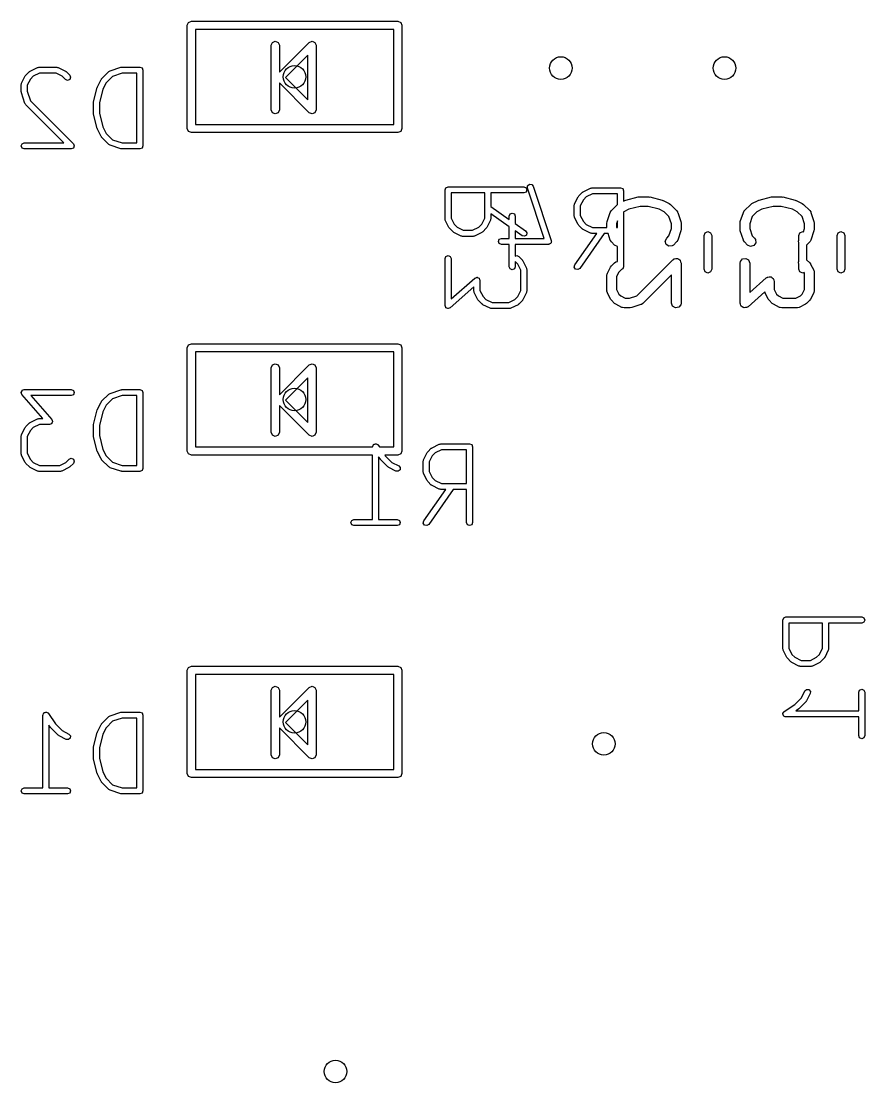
# Model space of a CAD drawing. Extents: x 5.25 to 6.3, y -4.74 to -3.48.
# Drawn here: x 5.255 to 5.77, y -4.741 to -4.093 of the extents above; entities that cross this region are included whole.
import ezdxf

# ---------------------------------------------------------------- set-up
doc = ezdxf.new("R2010")
doc.units = 0
doc.header["$MEASUREMENT"] = 0
doc.layers.add('BLACK', color=7, linetype='CONTINUOUS')

msp = doc.modelspace()

# ---------------------------------------------------------------- linework, layer by layer
at = {"layer": 'BLACK', "linetype": 'CONTINUOUS'}
for p, q in [((5.35601, -4.09542), (5.35674, -4.09365)), ((5.35674, -4.09365), (5.35851, -4.09292)), ((5.35851, -4.09292), (5.48449, -4.09292)), ((5.48449, -4.09292), (5.48626, -4.09365)), ((5.48626, -4.09365), (5.48699, -4.09542)), ((5.35601, -4.15841), (5.35601, -4.09542)), ((5.36101, -4.09792), (5.36101, -4.15591)), ((5.48199, -4.09792), (5.36101, -4.09792)), ((5.48199, -4.15591), (5.48199, -4.09792)), ((5.48699, -4.09542), (5.48699, -4.15841)), ((5.40719, -4.10762), (5.40792, -4.10585)), ((5.40719, -4.14699), (5.40719, -4.10762)), ((5.40792, -4.10585), (5.40969, -4.10512)), ((5.40969, -4.10512), (5.41146, -4.10585)), ((5.41146, -4.10585), (5.41219, -4.10762)), ((5.41219, -4.12403), (5.43036, -4.10585)), ((5.41219, -4.10762), (5.41219, -4.12403)), ((5.43036, -4.10585), (5.43213, -4.10512)), ((5.43213, -4.10512), (5.4339, -4.10585)), ((5.4339, -4.10585), (5.43463, -4.10762)), ((5.43463, -4.10762), (5.43463, -4.14699)), ((5.42963, -4.11366), (5.41598, -4.12731)), ((5.42963, -4.14096), (5.42963, -4.11366)), ((5.26446, -4.1211), (5.26489, -4.12107)), ((5.26489, -4.12107), (5.26529, -4.12091)), ((5.26529, -4.12091), (5.27632, -4.12091)), ((5.27632, -4.12091), (5.27671, -4.12107)), ((5.27671, -4.12107), (5.27714, -4.1211)), ((5.30882, -4.12321), (5.31544, -4.121)), ((5.31544, -4.121), (5.31574, -4.12102)), ((5.31574, -4.12102), (5.31602, -4.12091)), ((5.31602, -4.12091), (5.32705, -4.12091)), ((5.32705, -4.12091), (5.32835, -4.12144)), ((5.25482, -4.13075), (5.25702, -4.12633)), ((5.25702, -4.12633), (5.25725, -4.12614)), ((5.25725, -4.12614), (5.25737, -4.12586)), ((5.25737, -4.12586), (5.25957, -4.12365)), ((5.25957, -4.12365), (5.25985, -4.12353)), ((5.25985, -4.12353), (5.26005, -4.12331)), ((5.26005, -4.12331), (5.26446, -4.1211)), ((5.26196, -4.12646), (5.26018, -4.12825)), ((5.26572, -4.12459), (5.26196, -4.12646)), ((5.27588, -4.12459), (5.26572, -4.12459)), ((5.27964, -4.12646), (5.27588, -4.12459)), ((5.27714, -4.1211), (5.28155, -4.12331)), ((5.28163, -4.12846), (5.27964, -4.12646)), ((5.28155, -4.12331), (5.28175, -4.12353)), ((5.28175, -4.12353), (5.28203, -4.12365)), ((5.28203, -4.12365), (5.28423, -4.12586)), ((5.28423, -4.12586), (5.28477, -4.12716)), ((5.28477, -4.12716), (5.28423, -4.12846)), ((5.30369, -4.12806), (5.3081, -4.12365)), ((5.31039, -4.12656), (5.3065, -4.13045)), ((5.3081, -4.12365), (5.3085, -4.12349)), ((5.3085, -4.12349), (5.30882, -4.12321)), ((5.31632, -4.12459), (5.31039, -4.12656)), ((5.32521, -4.12459), (5.31632, -4.12459)), ((5.32521, -4.16723), (5.32521, -4.12459)), ((5.32835, -4.12144), (5.32889, -4.12275)), ((5.32889, -4.12275), (5.32889, -4.16907)), ((5.41598, -4.12731), (5.42963, -4.14096)), ((5.25462, -4.13157), (5.25479, -4.13117)), ((5.25462, -4.13598), (5.25462, -4.13157)), ((5.25479, -4.13117), (5.25482, -4.13075)), ((5.26018, -4.12825), (5.2583, -4.132)), ((5.2583, -4.132), (5.2583, -4.13568)), ((5.28293, -4.129), (5.28163, -4.12846)), ((5.28423, -4.12846), (5.28293, -4.129)), ((5.29879, -4.14215), (5.301, -4.13333)), ((5.301, -4.13333), (5.30112, -4.13316)), ((5.30112, -4.13316), (5.30114, -4.13295)), ((5.30114, -4.13295), (5.30334, -4.12854)), ((5.30334, -4.12854), (5.30357, -4.12834)), ((5.30357, -4.12834), (5.30369, -4.12806)), ((5.3065, -4.13045), (5.30452, -4.13442)), ((5.43036, -4.14876), (5.41219, -4.13059)), ((5.41219, -4.13059), (5.41219, -4.14699)), ((5.25474, -4.13626), (5.25462, -4.13598)), ((5.25472, -4.13656), (5.25474, -4.13626)), ((5.25692, -4.14318), (5.25472, -4.13656)), ((5.2583, -4.13568), (5.26028, -4.1416)), ((5.30452, -4.13442), (5.30242, -4.14282)), ((5.2572, -4.1435), (5.25692, -4.14318)), ((5.25737, -4.1439), (5.2572, -4.1435)), ((5.2807, -4.16723), (5.25737, -4.1439)), ((5.26028, -4.1416), (5.28644, -4.16776)), ((5.29874, -4.1426), (5.29883, -4.14238)), ((5.29874, -4.14921), (5.29874, -4.1426)), ((5.29883, -4.14238), (5.29879, -4.14215)), ((5.30242, -4.14282), (5.30242, -4.14899)), ((5.40792, -4.14876), (5.40719, -4.14699)), ((5.41219, -4.14699), (5.41146, -4.14876)), ((5.43463, -4.14699), (5.4339, -4.14876)), ((5.29883, -4.14943), (5.29874, -4.14921)), ((5.29879, -4.14966), (5.29883, -4.14943)), ((5.301, -4.15848), (5.29879, -4.14966)), ((5.30242, -4.14899), (5.30452, -4.1574)), ((5.40969, -4.14949), (5.40792, -4.14876)), ((5.41146, -4.14876), (5.40969, -4.14949)), ((5.43213, -4.14949), (5.43036, -4.14876)), ((5.4339, -4.14876), (5.43213, -4.14949)), ((5.30112, -4.15865), (5.301, -4.15848)), ((5.30114, -4.15886), (5.30112, -4.15865)), ((5.30334, -4.16327), (5.30114, -4.15886)), ((5.30452, -4.1574), (5.3065, -4.16136)), ((5.35674, -4.16018), (5.35601, -4.15841)), ((5.36101, -4.15591), (5.48199, -4.15591)), ((5.48699, -4.15841), (5.48626, -4.16018)), ((5.30357, -4.16347), (5.30334, -4.16327)), ((5.30369, -4.16375), (5.30357, -4.16347)), ((5.3081, -4.16816), (5.30369, -4.16375)), ((5.3065, -4.16136), (5.31039, -4.16525)), ((5.31039, -4.16525), (5.31632, -4.16723)), ((5.35851, -4.16091), (5.35674, -4.16018)), ((5.48449, -4.16091), (5.35851, -4.16091)), ((5.48626, -4.16018), (5.48449, -4.16091)), ((5.25462, -4.16907), (5.25516, -4.16776)), ((5.25516, -4.17037), (5.25462, -4.16907)), ((5.25516, -4.16776), (5.25646, -4.16723)), ((5.25646, -4.17091), (5.25516, -4.17037)), ((5.25646, -4.16723), (5.2807, -4.16723)), ((5.28514, -4.17091), (5.25646, -4.17091)), ((5.28644, -4.17037), (5.28514, -4.17091)), ((5.28644, -4.16776), (5.28698, -4.16907)), ((5.28698, -4.16907), (5.28644, -4.17037)), ((5.3085, -4.16833), (5.3081, -4.16816)), ((5.30882, -4.16861), (5.3085, -4.16833)), ((5.31544, -4.17081), (5.30882, -4.16861)), ((5.31574, -4.17079), (5.31544, -4.17081)), ((5.31602, -4.17091), (5.31574, -4.17079)), ((5.32705, -4.17091), (5.31602, -4.17091)), ((5.31632, -4.16723), (5.32521, -4.16723)), ((5.32835, -4.17037), (5.32705, -4.17091)), ((5.32889, -4.16907), (5.32835, -4.17037)), ((5.51333, -4.19592), (5.51387, -4.19462)), ((5.51333, -4.21357), (5.51333, -4.19592)), ((5.51387, -4.19462), (5.51517, -4.19408)), ((5.51517, -4.19408), (5.56149, -4.19408)), ((5.53759, -4.19776), (5.51701, -4.19776)), ((5.51701, -4.19776), (5.51701, -4.21313)), ((5.53759, -4.21313), (5.53759, -4.19776)), ((5.56149, -4.19776), (5.54127, -4.19776)), ((5.54127, -4.19776), (5.54127, -4.20599)), ((5.56149, -4.19408), (5.56279, -4.19462)), ((5.56279, -4.19722), (5.56149, -4.19776)), ((5.56279, -4.19462), (5.56333, -4.19592)), ((5.56333, -4.19592), (5.56279, -4.19722)), ((5.56366, -4.19479), (5.56376, -4.19339)), ((5.57388, -4.22546), (5.56366, -4.19479)), ((5.56376, -4.19339), (5.56483, -4.19247)), ((5.56483, -4.19247), (5.56623, -4.19257)), ((5.56623, -4.19257), (5.56715, -4.19363)), ((5.56715, -4.19363), (5.57818, -4.22672)), ((5.59499, -4.19953), (5.59719, -4.19732)), ((5.59719, -4.19732), (5.59747, -4.19721)), ((5.59747, -4.19721), (5.59767, -4.19698)), ((5.59767, -4.19698), (5.60208, -4.19477)), ((5.60334, -4.19826), (5.59958, -4.20014)), ((5.60208, -4.19477), (5.60251, -4.19474)), ((5.60251, -4.19474), (5.6029, -4.19458)), ((5.6029, -4.19458), (5.62055, -4.19458)), ((5.61871, -4.19826), (5.60334, -4.19826)), ((5.61871, -4.20471), (5.61871, -4.19826)), ((5.62055, -4.19458), (5.62185, -4.19512)), ((5.62185, -4.19512), (5.62239, -4.19642)), ((5.62239, -4.19642), (5.62239, -4.2027)), ((5.59224, -4.20524), (5.59241, -4.20484)), ((5.59224, -4.21186), (5.59224, -4.20524)), ((5.59241, -4.20484), (5.59244, -4.20442)), ((5.59244, -4.20442), (5.59464, -4.20001)), ((5.59464, -4.20001), (5.59487, -4.19981)), ((5.59487, -4.19981), (5.59499, -4.19953)), ((5.5978, -4.20192), (5.59592, -4.20567)), ((5.59958, -4.20014), (5.5978, -4.20192)), ((5.61493, -4.20848), (5.61868, -4.20473)), ((5.61868, -4.20473), (5.61871, -4.20471)), ((5.62239, -4.2027), (5.6232, -4.2023)), ((5.6232, -4.2023), (5.62369, -4.20215)), ((5.62369, -4.20215), (5.6238, -4.20208)), ((5.6238, -4.20208), (5.6313, -4.2002)), ((5.6313, -4.2002), (5.63189, -4.20016)), ((5.63189, -4.20016), (5.63202, -4.20011)), ((5.63202, -4.20011), (5.63764, -4.20011)), ((5.63764, -4.20011), (5.63822, -4.20022)), ((5.63822, -4.20022), (5.63836, -4.2002)), ((5.63836, -4.2002), (5.64586, -4.20208)), ((5.64586, -4.20208), (5.64632, -4.20228)), ((5.64632, -4.20228), (5.64646, -4.2023)), ((5.64646, -4.2023), (5.65021, -4.20417)), ((5.65021, -4.20417), (5.65092, -4.2047)), ((5.65092, -4.2047), (5.65098, -4.20473)), ((5.65098, -4.20473), (5.65473, -4.20848)), ((5.69618, -4.20848), (5.69993, -4.20473)), ((5.69993, -4.20473), (5.70065, -4.20422)), ((5.70065, -4.20422), (5.7007, -4.20417)), ((5.7007, -4.20417), (5.70445, -4.2023)), ((5.70445, -4.2023), (5.70494, -4.20215)), ((5.70494, -4.20215), (5.70505, -4.20208)), ((5.70505, -4.20208), (5.71255, -4.2002)), ((5.71255, -4.2002), (5.71314, -4.20016)), ((5.71314, -4.20016), (5.71327, -4.20011)), ((5.71327, -4.20011), (5.71889, -4.20011)), ((5.71889, -4.20011), (5.71947, -4.20022)), ((5.71947, -4.20022), (5.71961, -4.2002)), ((5.71961, -4.2002), (5.72711, -4.20208)), ((5.72711, -4.20208), (5.72757, -4.20228)), ((5.72757, -4.20228), (5.72771, -4.2023)), ((5.72771, -4.2023), (5.73146, -4.20417)), ((5.73146, -4.20417), (5.73217, -4.2047)), ((5.73217, -4.2047), (5.73223, -4.20473)), ((5.73223, -4.20473), (5.73598, -4.20848)), ((5.54127, -4.20599), (5.55254, -4.21388)), ((5.55254, -4.21837), (5.54127, -4.21049)), ((5.54127, -4.21049), (5.54127, -4.21357)), ((5.55254, -4.21186), (5.55308, -4.21056)), ((5.55308, -4.21056), (5.55438, -4.21002)), ((5.55438, -4.21002), (5.55568, -4.21056)), ((5.55568, -4.21056), (5.55622, -4.21186)), ((5.59592, -4.20567), (5.59592, -4.21142)), ((5.59592, -4.21142), (5.5978, -4.21518)), ((5.61234, -4.21526), (5.61422, -4.20963)), ((5.61422, -4.20963), (5.61471, -4.20873)), ((5.61471, -4.20873), (5.61486, -4.20864)), ((5.61486, -4.20864), (5.61493, -4.20848)), ((5.62252, -4.20924), (5.62239, -4.20937)), ((5.62239, -4.20937), (5.62239, -4.24274)), ((5.62555, -4.20773), (5.62252, -4.20924)), ((5.63238, -4.20602), (5.62555, -4.20773)), ((5.63728, -4.20602), (5.63238, -4.20602)), ((5.64411, -4.20773), (5.63728, -4.20602)), ((5.64714, -4.20924), (5.64411, -4.20773)), ((5.65006, -4.21216), (5.64714, -4.20924)), ((5.65473, -4.20848), (5.65532, -4.20932)), ((5.65532, -4.20932), (5.65533, -4.20949)), ((5.65533, -4.20949), (5.65544, -4.20963)), ((5.65544, -4.20963), (5.65732, -4.21526)), ((5.69359, -4.21526), (5.69547, -4.20963)), ((5.69547, -4.20963), (5.69596, -4.20873)), ((5.69596, -4.20873), (5.69611, -4.20864)), ((5.69611, -4.20864), (5.69618, -4.20848)), ((5.70377, -4.20924), (5.70085, -4.21216)), ((5.7068, -4.20773), (5.70377, -4.20924)), ((5.71363, -4.20602), (5.7068, -4.20773)), ((5.71853, -4.20602), (5.71363, -4.20602)), ((5.72536, -4.20773), (5.71853, -4.20602)), ((5.72839, -4.20924), (5.72536, -4.20773)), ((5.73131, -4.21216), (5.72839, -4.20924)), ((5.73598, -4.20848), (5.73657, -4.20932)), ((5.73657, -4.20932), (5.73658, -4.20949)), ((5.73658, -4.20949), (5.73669, -4.20963)), ((5.73669, -4.20963), (5.73857, -4.21526)), ((5.51349, -4.21396), (5.51333, -4.21357)), ((5.51352, -4.21439), (5.51349, -4.21396)), ((5.51573, -4.2188), (5.51352, -4.21439)), ((5.51701, -4.21313), (5.51889, -4.21689)), ((5.51889, -4.21689), (5.52067, -4.21867)), ((5.53393, -4.21867), (5.53571, -4.21689)), ((5.53571, -4.21689), (5.53759, -4.21313)), ((5.54108, -4.21439), (5.53887, -4.2188)), ((5.54111, -4.21396), (5.54108, -4.21439)), ((5.54127, -4.21357), (5.54111, -4.21396)), ((5.55254, -4.21388), (5.55254, -4.21186)), ((5.55622, -4.21186), (5.55622, -4.21646)), ((5.55622, -4.21646), (5.56254, -4.22088)), ((5.59241, -4.21225), (5.59224, -4.21186)), ((5.59244, -4.21268), (5.59241, -4.21225)), ((5.59464, -4.21709), (5.59244, -4.21268)), ((5.59487, -4.21729), (5.59464, -4.21709)), ((5.59499, -4.21757), (5.59487, -4.21729)), ((5.59719, -4.21978), (5.59499, -4.21757)), ((5.5978, -4.21518), (5.59958, -4.21696)), ((5.59958, -4.21696), (5.60334, -4.21884)), ((5.61219, -4.21619), (5.61234, -4.21532)), ((5.61219, -4.21884), (5.61219, -4.21619)), ((5.61234, -4.21532), (5.61234, -4.21526)), ((5.61871, -4.21483), (5.6181, -4.21667)), ((5.6181, -4.21667), (5.6181, -4.21884)), ((5.61871, -4.21884), (5.61871, -4.21483)), ((5.65156, -4.21667), (5.65006, -4.21216)), ((5.65156, -4.21946), (5.65156, -4.21667)), ((5.65732, -4.21526), (5.65745, -4.21613)), ((5.65745, -4.21613), (5.65747, -4.21619)), ((5.65747, -4.21619), (5.65747, -4.21994)), ((5.69344, -4.21619), (5.69359, -4.21532)), ((5.69344, -4.21994), (5.69344, -4.21619)), ((5.69359, -4.21532), (5.69359, -4.21526)), ((5.70085, -4.21216), (5.69935, -4.21667)), ((5.69935, -4.21667), (5.69935, -4.21946)), ((5.73281, -4.21667), (5.73131, -4.21216)), ((5.73281, -4.21946), (5.73281, -4.21667)), ((5.73857, -4.21526), (5.7387, -4.21613)), ((5.7387, -4.21613), (5.73872, -4.21619)), ((5.73872, -4.21619), (5.73872, -4.21994)), ((5.51596, -4.219), (5.51573, -4.2188)), ((5.51607, -4.21928), (5.51596, -4.219)), ((5.51828, -4.22149), (5.51607, -4.21928)), ((5.51856, -4.2216), (5.51828, -4.22149)), ((5.51876, -4.22183), (5.51856, -4.2216)), ((5.52317, -4.22404), (5.51876, -4.22183)), ((5.52067, -4.21867), (5.52442, -4.22055)), ((5.52359, -4.22407), (5.52317, -4.22404)), ((5.52399, -4.22423), (5.52359, -4.22407)), ((5.53061, -4.22423), (5.52399, -4.22423)), ((5.52442, -4.22055), (5.53017, -4.22055)), ((5.53017, -4.22055), (5.53393, -4.21867)), ((5.531, -4.22407), (5.53061, -4.22423)), ((5.53143, -4.22404), (5.531, -4.22407)), ((5.53584, -4.22183), (5.53143, -4.22404)), ((5.53604, -4.2216), (5.53584, -4.22183)), ((5.53632, -4.22149), (5.53604, -4.2216)), ((5.53853, -4.21928), (5.53632, -4.22149)), ((5.53864, -4.219), (5.53853, -4.21928)), ((5.53887, -4.2188), (5.53864, -4.219)), ((5.55254, -4.22546), (5.55254, -4.21837)), ((5.56043, -4.2239), (5.55622, -4.22095)), ((5.55622, -4.22095), (5.55622, -4.22546)), ((5.56181, -4.2242), (5.56043, -4.2239)), ((5.56299, -4.22345), (5.56181, -4.2242)), ((5.56254, -4.22088), (5.5633, -4.22207)), ((5.5633, -4.22207), (5.56299, -4.22345)), ((5.59257, -4.24168), (5.60599, -4.22252)), ((5.61048, -4.22252), (5.59559, -4.24379)), ((5.59747, -4.21989), (5.59719, -4.21978)), ((5.59767, -4.22012), (5.59747, -4.21989)), ((5.60208, -4.22233), (5.59767, -4.22012)), ((5.60251, -4.22236), (5.60208, -4.22233)), ((5.6029, -4.22252), (5.60251, -4.22236)), ((5.60599, -4.22252), (5.6029, -4.22252)), ((5.60334, -4.21884), (5.61219, -4.21884)), ((5.61289, -4.22252), (5.61048, -4.22252)), ((5.61422, -4.2265), (5.61289, -4.22252)), ((5.6181, -4.21884), (5.61871, -4.21884)), ((5.64868, -4.22535), (5.65006, -4.22397)), ((5.65006, -4.22397), (5.65156, -4.21946)), ((5.65732, -4.22087), (5.65544, -4.2265)), ((5.65747, -4.21994), (5.65731, -4.22081)), ((5.65731, -4.22081), (5.65732, -4.22087)), ((5.67145, -4.22371), (5.67214, -4.22204)), ((5.67145, -4.24429), (5.67145, -4.22371)), ((5.67214, -4.22204), (5.67381, -4.22135)), ((5.67381, -4.22135), (5.67548, -4.22204)), ((5.67548, -4.22204), (5.67618, -4.22371)), ((5.67618, -4.22371), (5.67618, -4.24429)), ((5.69346, -4.22), (5.69344, -4.21994)), ((5.69359, -4.22087), (5.69346, -4.22)), ((5.69547, -4.2265), (5.69359, -4.22087)), ((5.69935, -4.21946), (5.70085, -4.22397)), ((5.70085, -4.22397), (5.70223, -4.22535)), ((5.72932, -4.22371), (5.73002, -4.22204)), ((5.72932, -4.22664), (5.72932, -4.22371)), ((5.73002, -4.22204), (5.73169, -4.22135)), ((5.73169, -4.22135), (5.73212, -4.22153)), ((5.73212, -4.22153), (5.73281, -4.21946)), ((5.73857, -4.22087), (5.73669, -4.2265)), ((5.73872, -4.21994), (5.73856, -4.22081)), ((5.73856, -4.22081), (5.73857, -4.22087)), ((5.7527, -4.22371), (5.75339, -4.22204)), ((5.7527, -4.24429), (5.7527, -4.22371)), ((5.75339, -4.22204), (5.75506, -4.22135)), ((5.75506, -4.22135), (5.75673, -4.22204)), ((5.75673, -4.22204), (5.75743, -4.22371)), ((5.75743, -4.22371), (5.75743, -4.24429)), ((5.54592, -4.2273), (5.54646, -4.226)), ((5.54646, -4.2286), (5.54592, -4.2273)), ((5.54646, -4.226), (5.54776, -4.22546)), ((5.54776, -4.22914), (5.54646, -4.2286)), ((5.54776, -4.22546), (5.55254, -4.22546)), ((5.55254, -4.22914), (5.54776, -4.22914)), ((5.55254, -4.24274), (5.55254, -4.22914)), ((5.55622, -4.22546), (5.57388, -4.22546)), ((5.57644, -4.22914), (5.55622, -4.22914)), ((5.55622, -4.22914), (5.55622, -4.23635)), ((5.57672, -4.22902), (5.57644, -4.22914)), ((5.57702, -4.22904), (5.57672, -4.22902)), ((5.57734, -4.22876), (5.57702, -4.22904)), ((5.57774, -4.2286), (5.57734, -4.22876)), ((5.57785, -4.22832), (5.57774, -4.2286)), ((5.57808, -4.22812), (5.57785, -4.22832)), ((5.57811, -4.22769), (5.57808, -4.22812)), ((5.57828, -4.2273), (5.57811, -4.22769)), ((5.57818, -4.22672), (5.57816, -4.22702)), ((5.57816, -4.22702), (5.57828, -4.2273)), ((5.61433, -4.22664), (5.61422, -4.2265)), ((5.61434, -4.22681), (5.61433, -4.22664)), ((5.61493, -4.22765), (5.61434, -4.22681)), ((5.61681, -4.22953), (5.61493, -4.22765)), ((5.61864, -4.23038), (5.61681, -4.22953)), ((5.61871, -4.23036), (5.61864, -4.23038)), ((5.61871, -4.23967), (5.61871, -4.23036)), ((5.64782, -4.22718), (5.64868, -4.22535)), ((5.64835, -4.22913), (5.64782, -4.22718)), ((5.65, -4.23029), (5.64835, -4.22913)), ((5.65201, -4.23011), (5.65, -4.23029)), ((5.65285, -4.22953), (5.65201, -4.23011)), ((5.65473, -4.22765), (5.65285, -4.22953)), ((5.6548, -4.22749), (5.65473, -4.22765)), ((5.65495, -4.2274), (5.6548, -4.22749)), ((5.65544, -4.2265), (5.65495, -4.2274)), ((5.69558, -4.22664), (5.69547, -4.2265)), ((5.69559, -4.22681), (5.69558, -4.22664)), ((5.69618, -4.22765), (5.69559, -4.22681)), ((5.69806, -4.22953), (5.69618, -4.22765)), ((5.69989, -4.23038), (5.69806, -4.22953)), ((5.70184, -4.22986), (5.69989, -4.23038)), ((5.703, -4.2282), (5.70184, -4.22986)), ((5.70223, -4.22535), (5.70282, -4.22619)), ((5.70282, -4.22619), (5.703, -4.2282)), ((5.72907, -4.22718), (5.72932, -4.22664)), ((5.72932, -4.22812), (5.72907, -4.22718)), ((5.72932, -4.23957), (5.72932, -4.22812)), ((5.7341, -4.22953), (5.73405, -4.22956)), ((5.73405, -4.22956), (5.73405, -4.23845)), ((5.73598, -4.22765), (5.7341, -4.22953)), ((5.73605, -4.22749), (5.73598, -4.22765)), ((5.7362, -4.2274), (5.73605, -4.22749)), ((5.73669, -4.2265), (5.7362, -4.2274)), ((5.51333, -4.23783), (5.51387, -4.23653)), ((5.51387, -4.23653), (5.51517, -4.23599)), ((5.51517, -4.23599), (5.51647, -4.23653)), ((5.51647, -4.23653), (5.51701, -4.23783)), ((5.55622, -4.23635), (5.55708, -4.23599)), ((5.55708, -4.23599), (5.55838, -4.23653)), ((5.55838, -4.23653), (5.56058, -4.23874)), ((5.65415, -4.23781), (5.65503, -4.23765)), ((5.65503, -4.23765), (5.65514, -4.23772)), ((5.65514, -4.23772), (5.65528, -4.23771)), ((5.65528, -4.23771), (5.65601, -4.23822)), ((5.69492, -4.238), (5.69691, -4.23765)), ((5.69691, -4.23765), (5.69866, -4.23866)), ((5.51333, -4.26651), (5.51333, -4.23783)), ((5.51701, -4.23783), (5.51701, -4.26245)), ((5.55308, -4.24404), (5.55254, -4.24274)), ((5.55438, -4.24458), (5.55308, -4.24404)), ((5.55568, -4.24404), (5.55438, -4.24458)), ((5.55622, -4.24274), (5.55568, -4.24404)), ((5.55777, -4.24113), (5.55622, -4.23958)), ((5.55622, -4.23958), (5.55622, -4.24274)), ((5.55965, -4.24488), (5.55777, -4.24113)), ((5.56058, -4.23874), (5.5607, -4.23902)), ((5.5607, -4.23902), (5.56093, -4.23921)), ((5.56093, -4.23921), (5.56313, -4.24363)), ((5.56313, -4.24363), (5.56316, -4.24405)), ((5.56316, -4.24405), (5.56333, -4.24445)), ((5.59227, -4.24306), (5.59257, -4.24168)), ((5.59303, -4.24424), (5.59227, -4.24306)), ((5.59559, -4.24379), (5.5944, -4.24455)), ((5.6125, -4.24674), (5.61438, -4.24299)), ((5.61438, -4.24299), (5.6149, -4.24228)), ((5.6149, -4.24228), (5.61493, -4.24222)), ((5.61493, -4.24222), (5.61681, -4.24035)), ((5.61681, -4.24035), (5.61765, -4.23976)), ((5.61765, -4.23976), (5.61871, -4.23967)), ((5.62185, -4.24404), (5.62105, -4.24437)), ((5.62239, -4.24274), (5.62185, -4.24404)), ((5.63042, -4.26048), (5.65243, -4.23847)), ((5.65243, -4.23847), (5.65295, -4.2381)), ((5.65295, -4.2381), (5.65304, -4.238)), ((5.65304, -4.238), (5.65312, -4.23799)), ((5.65312, -4.23799), (5.65327, -4.23789)), ((5.65327, -4.23789), (5.65415, -4.23781)), ((5.65601, -4.23822), (5.65678, -4.23866)), ((5.65678, -4.23866), (5.65682, -4.23879)), ((5.65682, -4.23879), (5.65693, -4.23887)), ((5.65693, -4.23887), (5.65716, -4.23973)), ((5.65716, -4.23973), (5.65747, -4.24056)), ((5.65747, -4.24056), (5.65747, -4.26493)), ((5.69344, -4.24056), (5.69362, -4.23955)), ((5.69344, -4.26493), (5.69344, -4.24056)), ((5.69362, -4.23955), (5.69492, -4.238)), ((5.69866, -4.23866), (5.69935, -4.24056)), ((5.69935, -4.24056), (5.69935, -4.25843)), ((5.72916, -4.2398), (5.72932, -4.23957)), ((5.72932, -4.24165), (5.72916, -4.2398)), ((5.72932, -4.24429), (5.72932, -4.24165)), ((5.73405, -4.23845), (5.7341, -4.23847)), ((5.7341, -4.23847), (5.73598, -4.24035)), ((5.73598, -4.24035), (5.73648, -4.24107)), ((5.73648, -4.24107), (5.73653, -4.24112)), ((5.73653, -4.24112), (5.73841, -4.24487)), ((5.51701, -4.26245), (5.5316, -4.24968)), ((5.5316, -4.24968), (5.53221, -4.24947)), ((5.53221, -4.24947), (5.53281, -4.24923)), ((5.53281, -4.24923), (5.53287, -4.24925)), ((5.53287, -4.24925), (5.53294, -4.24923)), ((5.53294, -4.24923), (5.53352, -4.24952)), ((5.53352, -4.24952), (5.53411, -4.24977)), ((5.53411, -4.24977), (5.53414, -4.24983)), ((5.53414, -4.24983), (5.5342, -4.24985)), ((5.5342, -4.24985), (5.5344, -4.25047)), ((5.5344, -4.25047), (5.53465, -4.25107)), ((5.55965, -4.25725), (5.55965, -4.24488)), ((5.56333, -4.24445), (5.56333, -4.25768)), ((5.5944, -4.24455), (5.59303, -4.24424)), ((5.61219, -4.24806), (5.61237, -4.24705)), ((5.61219, -4.25743), (5.61219, -4.24806)), ((5.61237, -4.24705), (5.61248, -4.24692)), ((5.61248, -4.24692), (5.6125, -4.24674)), ((5.61945, -4.24606), (5.6181, -4.24876)), ((5.6181, -4.24876), (5.6181, -4.25674)), ((5.62098, -4.24452), (5.61945, -4.24606)), ((5.62105, -4.24437), (5.62098, -4.24452)), ((5.65156, -4.24769), (5.63411, -4.26515)), ((5.65156, -4.26493), (5.65156, -4.24769)), ((5.67214, -4.24596), (5.67145, -4.24429)), ((5.67381, -4.24665), (5.67214, -4.24596)), ((5.67548, -4.24596), (5.67381, -4.24665)), ((5.67618, -4.24429), (5.67548, -4.24596)), ((5.69935, -4.25843), (5.70945, -4.24959)), ((5.70945, -4.24959), (5.70983, -4.24936)), ((5.70983, -4.24936), (5.70992, -4.24925)), ((5.70992, -4.24925), (5.71004, -4.24923)), ((5.71004, -4.24923), (5.71033, -4.24906)), ((5.71033, -4.24906), (5.71112, -4.24904)), ((5.71112, -4.24904), (5.71191, -4.2489)), ((5.71191, -4.2489), (5.71211, -4.24902)), ((5.71211, -4.24902), (5.71234, -4.24902)), ((5.71234, -4.24902), (5.71297, -4.24951)), ((5.71297, -4.24951), (5.71365, -4.24991)), ((5.71365, -4.24991), (5.71374, -4.25013)), ((5.71374, -4.25013), (5.71392, -4.25028)), ((5.71392, -4.25028), (5.71407, -4.25106)), ((5.73002, -4.24596), (5.72932, -4.24429)), ((5.73169, -4.24665), (5.73002, -4.24596)), ((5.73252, -4.2463), (5.73169, -4.24665)), ((5.73281, -4.24688), (5.73252, -4.2463)), ((5.73281, -4.25674), (5.73281, -4.24688)), ((5.73841, -4.24487), (5.7387, -4.24585)), ((5.7387, -4.24585), (5.73866, -4.24602)), ((5.73866, -4.24602), (5.73872, -4.24619)), ((5.73872, -4.24619), (5.73872, -4.25743)), ((5.75339, -4.24596), (5.7527, -4.24429)), ((5.75506, -4.24665), (5.75339, -4.24596)), ((5.75673, -4.24596), (5.75506, -4.24665)), ((5.75743, -4.24429), (5.75673, -4.24596)), ((5.53097, -4.25512), (5.51638, -4.26789)), ((5.53097, -4.25768), (5.53097, -4.25512)), ((5.53465, -4.25107), (5.53465, -4.25725)), ((5.6181, -4.25674), (5.61945, -4.25943)), ((5.71407, -4.25106), (5.71435, -4.25181)), ((5.71435, -4.25181), (5.71435, -4.25674)), ((5.71435, -4.25674), (5.71569, -4.25943)), ((5.73146, -4.25943), (5.73281, -4.25674)), ((5.53114, -4.25808), (5.53097, -4.25768)), ((5.53117, -4.25851), (5.53114, -4.25808)), ((5.53337, -4.26292), (5.53117, -4.25851)), ((5.5336, -4.26312), (5.53337, -4.26292)), ((5.53372, -4.2634), (5.5336, -4.26312)), ((5.53592, -4.2656), (5.53372, -4.2634)), ((5.53465, -4.25725), (5.53653, -4.261)), ((5.53653, -4.261), (5.53831, -4.26279)), ((5.53831, -4.26279), (5.54207, -4.26467)), ((5.55223, -4.26467), (5.55599, -4.26279)), ((5.55599, -4.26279), (5.55777, -4.261)), ((5.55777, -4.261), (5.55965, -4.25725)), ((5.56058, -4.2634), (5.55838, -4.2656)), ((5.5607, -4.26312), (5.56058, -4.2634)), ((5.56093, -4.26292), (5.5607, -4.26312)), ((5.56313, -4.25851), (5.56093, -4.26292)), ((5.56316, -4.25808), (5.56313, -4.25851)), ((5.56333, -4.25768), (5.56316, -4.25808)), ((5.61225, -4.2576), (5.61219, -4.25743)), ((5.61221, -4.25777), (5.61225, -4.2576)), ((5.6125, -4.25876), (5.61221, -4.25777)), ((5.61438, -4.2625), (5.6125, -4.25876)), ((5.61442, -4.26255), (5.61438, -4.2625)), ((5.61493, -4.26327), (5.61442, -4.26255)), ((5.61681, -4.26515), (5.61493, -4.26327)), ((5.61945, -4.25943), (5.62064, -4.26063)), ((5.62064, -4.26063), (5.62334, -4.26198)), ((5.62334, -4.26198), (5.62591, -4.26198)), ((5.62591, -4.26198), (5.63042, -4.26048)), ((5.70858, -4.25819), (5.69834, -4.26716)), ((5.70875, -4.25876), (5.70858, -4.25819)), ((5.71063, -4.2625), (5.70875, -4.25876)), ((5.71067, -4.26255), (5.71063, -4.2625)), ((5.71118, -4.26327), (5.71067, -4.26255)), ((5.71305, -4.26515), (5.71118, -4.26327)), ((5.71569, -4.25943), (5.71689, -4.26063)), ((5.71689, -4.26063), (5.71959, -4.26198)), ((5.71959, -4.26198), (5.72757, -4.26198)), ((5.72757, -4.26198), (5.73027, -4.26063)), ((5.73027, -4.26063), (5.73146, -4.25943)), ((5.73598, -4.26327), (5.7341, -4.26515)), ((5.736, -4.26321), (5.73598, -4.26327)), ((5.73653, -4.2625), (5.736, -4.26321)), ((5.73841, -4.25876), (5.73653, -4.2625)), ((5.73843, -4.25858), (5.73841, -4.25876)), ((5.73854, -4.25844), (5.73843, -4.25858)), ((5.73872, -4.25743), (5.73854, -4.25844)), ((5.51357, -4.2671), (5.51333, -4.26651)), ((5.51378, -4.26772), (5.51357, -4.2671)), ((5.51384, -4.26775), (5.51378, -4.26772)), ((5.51387, -4.26781), (5.51384, -4.26775)), ((5.51446, -4.26805), (5.51387, -4.26781)), ((5.51504, -4.26834), (5.51446, -4.26805)), ((5.51511, -4.26832), (5.51504, -4.26834)), ((5.51517, -4.26835), (5.51511, -4.26832)), ((5.51577, -4.2681), (5.51517, -4.26835)), ((5.51638, -4.26789), (5.51577, -4.2681)), ((5.5362, -4.26572), (5.53592, -4.2656)), ((5.5364, -4.26595), (5.5362, -4.26572)), ((5.54081, -4.26815), (5.5364, -4.26595)), ((5.54124, -4.26818), (5.54081, -4.26815)), ((5.54164, -4.26835), (5.54124, -4.26818)), ((5.55266, -4.26835), (5.54164, -4.26835)), ((5.54207, -4.26467), (5.55223, -4.26467)), ((5.55306, -4.26818), (5.55266, -4.26835)), ((5.55349, -4.26815), (5.55306, -4.26818)), ((5.5579, -4.26595), (5.55349, -4.26815)), ((5.5581, -4.26572), (5.5579, -4.26595)), ((5.55838, -4.2656), (5.5581, -4.26572)), ((5.61686, -4.26517), (5.61681, -4.26515)), ((5.61757, -4.2657), (5.61686, -4.26517)), ((5.62132, -4.26757), (5.61757, -4.2657)), ((5.6215, -4.26759), (5.62132, -4.26757)), ((5.62163, -4.26771), (5.6215, -4.26759)), ((5.62264, -4.26789), (5.62163, -4.26771)), ((5.62639, -4.26789), (5.62264, -4.26789)), ((5.62645, -4.26786), (5.62639, -4.26789)), ((5.62733, -4.26773), (5.62645, -4.26786)), ((5.63295, -4.26586), (5.62733, -4.26773)), ((5.63309, -4.26575), (5.63295, -4.26586)), ((5.63327, -4.26573), (5.63309, -4.26575)), ((5.63411, -4.26515), (5.63327, -4.26573)), ((5.65225, -4.26683), (5.65156, -4.26493)), ((5.654, -4.26784), (5.65225, -4.26683)), ((5.65599, -4.26749), (5.654, -4.26784)), ((5.65729, -4.26594), (5.65599, -4.26749)), ((5.65747, -4.26493), (5.65729, -4.26594)), ((5.69371, -4.26568), (5.69344, -4.26493)), ((5.69387, -4.26646), (5.69371, -4.26568)), ((5.69405, -4.26661), (5.69387, -4.26646)), ((5.69413, -4.26683), (5.69405, -4.26661)), ((5.69482, -4.26723), (5.69413, -4.26683)), ((5.69544, -4.26773), (5.69482, -4.26723)), ((5.69568, -4.26772), (5.69544, -4.26773)), ((5.69588, -4.26784), (5.69568, -4.26772)), ((5.69667, -4.2677), (5.69588, -4.26784)), ((5.69746, -4.26769), (5.69667, -4.2677)), ((5.69775, -4.26751), (5.69746, -4.26769)), ((5.69787, -4.26749), (5.69775, -4.26751)), ((5.69796, -4.26739), (5.69787, -4.26749)), ((5.69834, -4.26716), (5.69796, -4.26739)), ((5.71311, -4.26517), (5.71305, -4.26515)), ((5.71382, -4.2657), (5.71311, -4.26517)), ((5.71757, -4.26757), (5.71382, -4.2657)), ((5.71775, -4.26759), (5.71757, -4.26757)), ((5.71788, -4.26771), (5.71775, -4.26759)), ((5.71889, -4.26789), (5.71788, -4.26771)), ((5.72827, -4.26789), (5.71889, -4.26789)), ((5.72843, -4.26783), (5.72827, -4.26789)), ((5.7286, -4.26787), (5.72843, -4.26783)), ((5.72959, -4.26757), (5.7286, -4.26787)), ((5.73334, -4.2657), (5.72959, -4.26757)), ((5.73338, -4.26565), (5.73334, -4.2657)), ((5.7341, -4.26515), (5.73338, -4.26565)), ((5.35601, -4.29227), (5.35674, -4.2905)), ((5.35601, -4.35526), (5.35601, -4.29227)), ((5.35674, -4.2905), (5.35851, -4.28977)), ((5.35851, -4.28977), (5.48449, -4.28977)), ((5.36101, -4.29477), (5.36101, -4.35276)), ((5.48199, -4.29477), (5.36101, -4.29477)), ((5.48199, -4.35276), (5.48199, -4.29477)), ((5.48449, -4.28977), (5.48626, -4.2905)), ((5.48626, -4.2905), (5.48699, -4.29227)), ((5.48699, -4.29227), (5.48699, -4.35526)), ((5.40792, -4.3027), (5.40969, -4.30197)), ((5.40969, -4.30197), (5.41146, -4.3027)), ((5.43036, -4.3027), (5.43213, -4.30197)), ((5.43213, -4.30197), (5.4339, -4.3027)), ((5.40719, -4.30447), (5.40792, -4.3027)), ((5.40719, -4.34384), (5.40719, -4.30447)), ((5.41146, -4.3027), (5.41219, -4.30447)), ((5.41219, -4.32088), (5.43036, -4.3027)), ((5.41219, -4.30447), (5.41219, -4.32088)), ((5.4339, -4.3027), (5.43463, -4.30447)), ((5.43463, -4.30447), (5.43463, -4.34384)), ((5.42963, -4.31051), (5.41598, -4.32416)), ((5.42963, -4.33781), (5.42963, -4.31051)), ((5.25462, -4.3196), (5.25465, -4.31954)), ((5.25487, -4.32019), (5.25462, -4.3196)), ((5.25463, -4.31947), (5.25491, -4.31889)), ((5.25465, -4.31954), (5.25463, -4.31947)), ((5.25508, -4.32081), (5.25487, -4.32019)), ((5.25491, -4.31889), (5.25516, -4.3183)), ((5.26785, -4.3354), (5.25508, -4.32081)), ((5.25516, -4.3183), (5.25522, -4.31827)), ((5.25522, -4.31827), (5.25525, -4.31821)), ((5.25525, -4.31821), (5.25587, -4.318)), ((5.25587, -4.318), (5.25646, -4.31776)), ((5.25646, -4.31776), (5.28514, -4.31776)), ((5.28514, -4.32144), (5.26052, -4.32144)), ((5.26052, -4.32144), (5.27329, -4.33603)), ((5.28514, -4.31776), (5.28644, -4.3183)), ((5.28644, -4.3209), (5.28514, -4.32144)), ((5.28644, -4.3183), (5.28698, -4.3196)), ((5.28698, -4.3196), (5.28644, -4.3209)), ((5.30369, -4.32491), (5.3081, -4.3205)), ((5.3081, -4.3205), (5.3085, -4.32034)), ((5.3085, -4.32034), (5.30882, -4.32006)), ((5.30882, -4.32006), (5.31544, -4.31785)), ((5.31632, -4.32144), (5.31039, -4.32341)), ((5.31544, -4.31785), (5.31574, -4.31787)), ((5.31574, -4.31787), (5.31602, -4.31776)), ((5.31602, -4.31776), (5.32705, -4.31776)), ((5.32521, -4.32144), (5.31632, -4.32144)), ((5.32521, -4.36408), (5.32521, -4.32144)), ((5.32705, -4.31776), (5.32835, -4.3183)), ((5.32835, -4.3183), (5.32889, -4.3196)), ((5.32889, -4.3196), (5.32889, -4.36592)), ((5.30114, -4.3298), (5.30334, -4.32539)), ((5.30334, -4.32539), (5.30357, -4.32519)), ((5.30357, -4.32519), (5.30369, -4.32491)), ((5.3065, -4.3273), (5.30452, -4.33127)), ((5.31039, -4.32341), (5.3065, -4.3273)), ((5.43036, -4.34561), (5.41219, -4.32744)), ((5.41219, -4.32744), (5.41219, -4.34384)), ((5.41598, -4.32416), (5.42963, -4.33781)), ((5.29879, -4.339), (5.301, -4.33018)), ((5.301, -4.33018), (5.30112, -4.33001)), ((5.30112, -4.33001), (5.30114, -4.3298)), ((5.30452, -4.33127), (5.30242, -4.33967)), ((5.25482, -4.34524), (5.25702, -4.34083)), ((5.25702, -4.34083), (5.25725, -4.34063)), ((5.25725, -4.34063), (5.25737, -4.34035)), ((5.25737, -4.34035), (5.25957, -4.33815)), ((5.25957, -4.33815), (5.25985, -4.33803)), ((5.25985, -4.33803), (5.26005, -4.3378)), ((5.26005, -4.3378), (5.26446, -4.3356)), ((5.26196, -4.34096), (5.26018, -4.34274)), ((5.26572, -4.33908), (5.26196, -4.34096)), ((5.26446, -4.3356), (5.26489, -4.33557)), ((5.26489, -4.33557), (5.26529, -4.3354)), ((5.26529, -4.3354), (5.26785, -4.3354)), ((5.2719, -4.33908), (5.26572, -4.33908)), ((5.2725, -4.33883), (5.2719, -4.33908)), ((5.27312, -4.33863), (5.2725, -4.33883)), ((5.27314, -4.33857), (5.27312, -4.33863)), ((5.2732, -4.33854), (5.27314, -4.33857)), ((5.27345, -4.33794), (5.2732, -4.33854)), ((5.27329, -4.33603), (5.2735, -4.33664)), ((5.27374, -4.33736), (5.27345, -4.33794)), ((5.2735, -4.33664), (5.27374, -4.33724)), ((5.27374, -4.33724), (5.27372, -4.3373)), ((5.27372, -4.3373), (5.27374, -4.33736)), ((5.29874, -4.33945), (5.29883, -4.33923)), ((5.29874, -4.34606), (5.29874, -4.33945)), ((5.29883, -4.33923), (5.29879, -4.339)), ((5.30242, -4.33967), (5.30242, -4.34584)), ((5.25462, -4.34606), (5.25479, -4.34567)), ((5.25462, -4.35709), (5.25462, -4.34606)), ((5.25479, -4.34567), (5.25482, -4.34524)), ((5.26018, -4.34274), (5.2583, -4.3465)), ((5.2583, -4.3465), (5.2583, -4.35666)), ((5.29883, -4.34628), (5.29874, -4.34606)), ((5.29879, -4.34651), (5.29883, -4.34628)), ((5.301, -4.35533), (5.29879, -4.34651)), ((5.30242, -4.34584), (5.30452, -4.35425)), ((5.40792, -4.34561), (5.40719, -4.34384)), ((5.40969, -4.34634), (5.40792, -4.34561)), ((5.41146, -4.34561), (5.40969, -4.34634)), ((5.41219, -4.34384), (5.41146, -4.34561)), ((5.43213, -4.34634), (5.43036, -4.34561)), ((5.4339, -4.34561), (5.43213, -4.34634)), ((5.43463, -4.34384), (5.4339, -4.34561)), ((5.30452, -4.35425), (5.3065, -4.35821)), ((5.36101, -4.35276), (5.46914, -4.35276)), ((5.46914, -4.35267), (5.46921, -4.35249)), ((5.46914, -4.35276), (5.46914, -4.35267)), ((5.46917, -4.35231), (5.46947, -4.35186)), ((5.46921, -4.35249), (5.46917, -4.35231)), ((5.46947, -4.35186), (5.46968, -4.35137)), ((5.46968, -4.35137), (5.46985, -4.35129)), ((5.46985, -4.35129), (5.46996, -4.35114)), ((5.46996, -4.35114), (5.47048, -4.35103)), ((5.47048, -4.35103), (5.47098, -4.35083)), ((5.47098, -4.35083), (5.47115, -4.3509)), ((5.47115, -4.3509), (5.47134, -4.35086)), ((5.47134, -4.35086), (5.47178, -4.35116)), ((5.47178, -4.35116), (5.47228, -4.35137)), ((5.47228, -4.35137), (5.47235, -4.35154)), ((5.47235, -4.35154), (5.47251, -4.35165)), ((5.47251, -4.35165), (5.47325, -4.35276)), ((5.47325, -4.35276), (5.48199, -4.35276)), ((5.50276, -4.35578), (5.50497, -4.35357)), ((5.50497, -4.35357), (5.50525, -4.35346)), ((5.50525, -4.35346), (5.50545, -4.35323)), ((5.50545, -4.35323), (5.50986, -4.35102)), ((5.50986, -4.35102), (5.51029, -4.35099)), ((5.51029, -4.35099), (5.51068, -4.35083)), ((5.51068, -4.35083), (5.52833, -4.35083)), ((5.52833, -4.35083), (5.52963, -4.35137)), ((5.52963, -4.35137), (5.53017, -4.35267)), ((5.53017, -4.35267), (5.53017, -4.39899)), ((5.25479, -4.35749), (5.25462, -4.35709)), ((5.25482, -4.35792), (5.25479, -4.35749)), ((5.25702, -4.36233), (5.25482, -4.35792)), ((5.2583, -4.35666), (5.26018, -4.36041)), ((5.26018, -4.36041), (5.26196, -4.3622)), ((5.28184, -4.3622), (5.28384, -4.3602)), ((5.28384, -4.3602), (5.28514, -4.35966)), ((5.28514, -4.35966), (5.28644, -4.3602)), ((5.28644, -4.3602), (5.28698, -4.3615)), ((5.30112, -4.3555), (5.301, -4.35533)), ((5.30114, -4.35571), (5.30112, -4.3555)), ((5.30334, -4.36012), (5.30114, -4.35571)), ((5.30357, -4.36032), (5.30334, -4.36012)), ((5.30369, -4.3606), (5.30357, -4.36032)), ((5.3081, -4.36501), (5.30369, -4.3606)), ((5.3065, -4.35821), (5.31039, -4.3621)), ((5.35674, -4.35703), (5.35601, -4.35526)), ((5.35851, -4.35776), (5.35674, -4.35703)), ((5.46914, -4.35776), (5.35851, -4.35776)), ((5.46914, -4.39715), (5.46914, -4.35776)), ((5.47386, -4.3603), (5.47282, -4.35874)), ((5.47282, -4.35874), (5.47282, -4.39715)), ((5.47402, -4.36041), (5.47386, -4.3603)), ((5.47409, -4.36059), (5.47402, -4.36041)), ((5.4785, -4.365), (5.47409, -4.36059)), ((5.48449, -4.35776), (5.47658, -4.35776)), ((5.47658, -4.35776), (5.47682, -4.35811)), ((5.47682, -4.35811), (5.48089, -4.36218)), ((5.48626, -4.35703), (5.48449, -4.35776)), ((5.48699, -4.35526), (5.48626, -4.35703)), ((5.50018, -4.36109), (5.50021, -4.36067)), ((5.50021, -4.36067), (5.50242, -4.35626)), ((5.50242, -4.35626), (5.50265, -4.35606)), ((5.50265, -4.35606), (5.50276, -4.35578)), ((5.50558, -4.35817), (5.5037, -4.36192)), ((5.50736, -4.35639), (5.50558, -4.35817)), ((5.51112, -4.35451), (5.50736, -4.35639)), ((5.52649, -4.35451), (5.51112, -4.35451)), ((5.52649, -4.37509), (5.52649, -4.35451)), ((5.25725, -4.36253), (5.25702, -4.36233)), ((5.25737, -4.36281), (5.25725, -4.36253)), ((5.25957, -4.36501), (5.25737, -4.36281)), ((5.25985, -4.36513), (5.25957, -4.36501)), ((5.26005, -4.36536), (5.25985, -4.36513)), ((5.26446, -4.36756), (5.26005, -4.36536)), ((5.26196, -4.3622), (5.26572, -4.36408)), ((5.26572, -4.36408), (5.27809, -4.36408)), ((5.27809, -4.36408), (5.28184, -4.3622)), ((5.28376, -4.36536), (5.27934, -4.36756)), ((5.28395, -4.36513), (5.28376, -4.36536)), ((5.28423, -4.36501), (5.28395, -4.36513)), ((5.28644, -4.36281), (5.28423, -4.36501)), ((5.28698, -4.3615), (5.28644, -4.36281)), ((5.3085, -4.36518), (5.3081, -4.36501)), ((5.30882, -4.36546), (5.3085, -4.36518)), ((5.31544, -4.36766), (5.30882, -4.36546)), ((5.31039, -4.3621), (5.31632, -4.36408)), ((5.31632, -4.36408), (5.32521, -4.36408)), ((5.32835, -4.36722), (5.32705, -4.36776)), ((5.32889, -4.36592), (5.32835, -4.36722)), ((5.47878, -4.36511), (5.4785, -4.365)), ((5.47898, -4.36534), (5.47878, -4.36511)), ((5.48339, -4.36755), (5.47898, -4.36534)), ((5.48089, -4.36218), (5.48504, -4.36426)), ((5.48586, -4.36672), (5.48479, -4.36765)), ((5.48504, -4.36426), (5.48596, -4.36532)), ((5.48596, -4.36532), (5.48586, -4.36672)), ((5.50002, -4.36149), (5.50018, -4.36109)), ((5.50002, -4.36811), (5.50002, -4.36149)), ((5.5037, -4.36192), (5.5037, -4.36767)), ((5.26489, -4.36759), (5.26446, -4.36756)), ((5.26529, -4.36776), (5.26489, -4.36759)), ((5.27852, -4.36776), (5.26529, -4.36776)), ((5.27892, -4.36759), (5.27852, -4.36776)), ((5.27934, -4.36756), (5.27892, -4.36759)), ((5.31574, -4.36764), (5.31544, -4.36766)), ((5.31602, -4.36776), (5.31574, -4.36764)), ((5.32705, -4.36776), (5.31602, -4.36776)), ((5.48479, -4.36765), (5.48339, -4.36755)), ((5.50018, -4.3685), (5.50002, -4.36811)), ((5.50021, -4.36893), (5.50018, -4.3685)), ((5.50242, -4.37334), (5.50021, -4.36893)), ((5.50265, -4.37354), (5.50242, -4.37334)), ((5.50276, -4.37382), (5.50265, -4.37354)), ((5.5037, -4.36767), (5.50558, -4.37143)), ((5.50558, -4.37143), (5.50736, -4.37321)), ((5.50736, -4.37321), (5.51112, -4.37509)), ((5.50035, -4.39793), (5.51376, -4.37877)), ((5.50497, -4.37603), (5.50276, -4.37382)), ((5.51826, -4.37877), (5.50337, -4.40004)), ((5.50525, -4.37614), (5.50497, -4.37603)), ((5.50545, -4.37637), (5.50525, -4.37614)), ((5.50986, -4.37858), (5.50545, -4.37637)), ((5.51029, -4.37861), (5.50986, -4.37858)), ((5.51068, -4.37877), (5.51029, -4.37861)), ((5.51376, -4.37877), (5.51068, -4.37877)), ((5.51112, -4.37509), (5.52649, -4.37509)), ((5.52649, -4.37877), (5.51826, -4.37877)), ((5.52649, -4.39899), (5.52649, -4.37877)), ((5.4559, -4.39899), (5.45644, -4.39769)), ((5.45644, -4.40029), (5.4559, -4.39899)), ((5.45644, -4.39769), (5.45774, -4.39715)), ((5.45774, -4.39715), (5.46914, -4.39715)), ((5.47282, -4.39715), (5.48421, -4.39715)), ((5.48421, -4.39715), (5.48551, -4.39769)), ((5.48551, -4.39769), (5.48605, -4.39899)), ((5.48605, -4.39899), (5.48551, -4.40029)), ((5.50005, -4.39931), (5.50035, -4.39793)), ((5.5008, -4.40049), (5.50005, -4.39931)), ((5.52703, -4.40029), (5.52649, -4.39899)), ((5.53017, -4.39899), (5.52963, -4.40029)), ((5.45774, -4.40083), (5.45644, -4.40029)), ((5.47098, -4.40083), (5.45774, -4.40083)), ((5.48421, -4.40083), (5.47098, -4.40083)), ((5.48551, -4.40029), (5.48421, -4.40083)), ((5.50218, -4.4008), (5.5008, -4.40049)), ((5.50337, -4.40004), (5.50218, -4.4008)), ((5.52833, -4.40083), (5.52703, -4.40029)), ((5.52963, -4.40029), (5.52833, -4.40083)), ((5.71958, -4.45842), (5.72012, -4.45712)), ((5.72012, -4.45712), (5.72142, -4.45658)), ((5.72142, -4.45658), (5.76774, -4.45658)), ((5.76774, -4.45658), (5.76904, -4.45712)), ((5.76904, -4.45712), (5.76958, -4.45842)), ((5.71958, -4.47607), (5.71958, -4.45842)), ((5.74384, -4.46026), (5.72326, -4.46026)), ((5.72326, -4.46026), (5.72326, -4.47563)), ((5.74384, -4.47563), (5.74384, -4.46026)), ((5.76774, -4.46026), (5.74752, -4.46026)), ((5.74752, -4.46026), (5.74752, -4.47607)), ((5.76904, -4.45972), (5.76774, -4.46026)), ((5.76958, -4.45842), (5.76904, -4.45972)), ((5.71974, -4.47646), (5.71958, -4.47607)), ((5.71977, -4.47689), (5.71974, -4.47646)), ((5.72198, -4.4813), (5.71977, -4.47689)), ((5.72326, -4.47563), (5.72514, -4.47939)), ((5.74196, -4.47939), (5.74384, -4.47563)), ((5.74733, -4.47689), (5.74512, -4.4813)), ((5.74736, -4.47646), (5.74733, -4.47689)), ((5.74752, -4.47607), (5.74736, -4.47646)), ((5.72221, -4.4815), (5.72198, -4.4813)), ((5.72232, -4.48178), (5.72221, -4.4815)), ((5.72453, -4.48399), (5.72232, -4.48178)), ((5.72514, -4.47939), (5.72692, -4.48117)), ((5.72692, -4.48117), (5.73067, -4.48305)), ((5.73067, -4.48305), (5.73642, -4.48305)), ((5.73642, -4.48305), (5.74018, -4.48117)), ((5.74018, -4.48117), (5.74196, -4.47939)), ((5.74478, -4.48178), (5.74257, -4.48399)), ((5.74489, -4.4815), (5.74478, -4.48178)), ((5.74512, -4.4813), (5.74489, -4.4815)), ((5.35601, -4.48912), (5.35674, -4.48735)), ((5.35601, -4.55211), (5.35601, -4.48912)), ((5.35674, -4.48735), (5.35851, -4.48662)), ((5.35851, -4.48662), (5.48449, -4.48662)), ((5.48449, -4.48662), (5.48626, -4.48735)), ((5.48626, -4.48735), (5.48699, -4.48912)), ((5.48699, -4.48912), (5.48699, -4.55211)), ((5.72481, -4.4841), (5.72453, -4.48399)), ((5.72501, -4.48433), (5.72481, -4.4841)), ((5.72942, -4.48654), (5.72501, -4.48433)), ((5.72984, -4.48657), (5.72942, -4.48654)), ((5.73024, -4.48673), (5.72984, -4.48657)), ((5.73686, -4.48673), (5.73024, -4.48673)), ((5.73725, -4.48657), (5.73686, -4.48673)), ((5.73768, -4.48654), (5.73725, -4.48657)), ((5.74209, -4.48433), (5.73768, -4.48654)), ((5.74229, -4.4841), (5.74209, -4.48433)), ((5.74257, -4.48399), (5.74229, -4.4841)), ((5.36101, -4.49162), (5.36101, -4.54961)), ((5.48199, -4.49162), (5.36101, -4.49162)), ((5.48199, -4.54961), (5.48199, -4.49162)), ((5.40719, -4.50132), (5.40792, -4.49956)), ((5.40719, -4.54069), (5.40719, -4.50132)), ((5.40792, -4.49956), (5.40969, -4.49882)), ((5.40969, -4.49882), (5.41146, -4.49956)), ((5.41146, -4.49956), (5.41219, -4.50132)), ((5.41219, -4.51773), (5.43036, -4.49956)), ((5.41219, -4.50132), (5.41219, -4.51773)), ((5.43036, -4.49956), (5.43213, -4.49882)), ((5.43213, -4.49882), (5.4339, -4.49956)), ((5.4339, -4.49956), (5.43463, -4.50132)), ((5.43463, -4.50132), (5.43463, -4.54069)), ((5.73093, -4.50586), (5.73301, -4.50171)), ((5.73301, -4.50171), (5.73407, -4.50079)), ((5.73407, -4.50079), (5.73547, -4.50089)), ((5.7363, -4.50336), (5.73409, -4.50777)), ((5.73547, -4.50089), (5.7364, -4.50196)), ((5.7364, -4.50196), (5.7363, -4.50336)), ((5.7659, -4.50254), (5.76644, -4.50124)), ((5.7659, -4.51393), (5.7659, -4.50254)), ((5.76644, -4.50124), (5.76774, -4.5007)), ((5.76774, -4.5007), (5.76904, -4.50124)), ((5.76904, -4.50124), (5.76958, -4.50254)), ((5.76958, -4.50254), (5.76958, -4.52901)), ((5.42963, -4.50736), (5.41598, -4.52101)), ((5.42963, -4.53466), (5.42963, -4.50736)), ((5.72686, -4.50993), (5.73093, -4.50586)), ((5.73375, -4.50825), (5.72934, -4.51266)), ((5.73386, -4.50797), (5.73375, -4.50825)), ((5.73409, -4.50777), (5.73386, -4.50797)), ((5.26786, -4.51645), (5.26793, -4.51627)), ((5.26789, -4.51609), (5.26819, -4.51564)), ((5.26793, -4.51627), (5.26789, -4.51609)), ((5.26819, -4.51564), (5.2684, -4.51515)), ((5.2684, -4.51515), (5.26857, -4.51507)), ((5.26857, -4.51507), (5.26868, -4.51492)), ((5.26868, -4.51492), (5.2692, -4.51481)), ((5.2692, -4.51481), (5.2697, -4.51461)), ((5.2697, -4.51461), (5.26987, -4.51468)), ((5.26987, -4.51468), (5.27006, -4.51464)), ((5.27006, -4.51464), (5.2705, -4.51494)), ((5.2705, -4.51494), (5.271, -4.51515)), ((5.271, -4.51515), (5.27107, -4.51532)), ((5.27107, -4.51532), (5.27123, -4.51543)), ((5.27123, -4.51543), (5.27554, -4.52189)), ((5.30882, -4.51691), (5.31544, -4.5147)), ((5.31544, -4.5147), (5.31574, -4.51472)), ((5.31574, -4.51472), (5.31602, -4.51461)), ((5.31602, -4.51461), (5.32705, -4.51461)), ((5.32705, -4.51461), (5.32835, -4.51515)), ((5.32835, -4.51515), (5.32889, -4.51645)), ((5.71958, -4.51577), (5.71965, -4.5156)), ((5.71978, -4.51627), (5.71958, -4.51577)), ((5.71961, -4.51541), (5.71991, -4.51497)), ((5.71965, -4.5156), (5.71961, -4.51541)), ((5.71989, -4.51679), (5.71978, -4.51627)), ((5.71991, -4.51497), (5.72012, -4.51447)), ((5.72012, -4.51447), (5.72029, -4.5144)), ((5.72029, -4.5144), (5.7204, -4.51424)), ((5.7204, -4.51424), (5.72686, -4.50993)), ((5.72905, -4.51289), (5.72749, -4.51393)), ((5.72749, -4.51393), (5.7659, -4.51393)), ((5.72916, -4.51273), (5.72905, -4.51289)), ((5.72934, -4.51266), (5.72916, -4.51273)), ((5.26786, -4.56093), (5.26786, -4.51645)), ((5.27258, -4.52408), (5.27154, -4.52252)), ((5.27154, -4.52252), (5.27154, -4.56093)), ((5.27554, -4.52189), (5.27961, -4.52596)), ((5.30114, -4.52665), (5.30334, -4.52224)), ((5.30334, -4.52224), (5.30357, -4.52204)), ((5.30357, -4.52204), (5.30369, -4.52176)), ((5.30369, -4.52176), (5.3081, -4.51735)), ((5.31039, -4.52026), (5.3065, -4.52415)), ((5.3081, -4.51735), (5.3085, -4.51719)), ((5.3085, -4.51719), (5.30882, -4.51691)), ((5.31632, -4.51829), (5.31039, -4.52026)), ((5.32521, -4.51829), (5.31632, -4.51829)), ((5.32521, -4.56093), (5.32521, -4.51829)), ((5.32889, -4.51645), (5.32889, -4.56277)), ((5.41598, -4.52101), (5.42963, -4.53466)), ((5.72004, -4.5169), (5.71989, -4.51679)), ((5.72012, -4.51707), (5.72004, -4.5169)), ((5.72061, -4.51728), (5.72012, -4.51707)), ((5.72106, -4.51758), (5.72061, -4.51728)), ((5.72124, -4.51754), (5.72106, -4.51758)), ((5.72142, -4.51761), (5.72124, -4.51754)), ((5.7659, -4.51761), (5.72142, -4.51761)), ((5.7659, -4.52901), (5.7659, -4.51761)), ((5.27274, -4.52419), (5.27258, -4.52408)), ((5.27281, -4.52436), (5.27274, -4.52419)), ((5.27722, -4.52878), (5.27281, -4.52436)), ((5.2775, -4.52889), (5.27722, -4.52878)), ((5.2777, -4.52912), (5.2775, -4.52889)), ((5.28211, -4.53133), (5.2777, -4.52912)), ((5.27961, -4.52596), (5.28376, -4.52804)), ((5.28376, -4.52804), (5.28468, -4.5291)), ((5.28468, -4.5291), (5.28458, -4.5305)), ((5.29879, -4.53585), (5.301, -4.52703)), ((5.301, -4.52703), (5.30112, -4.52686)), ((5.30112, -4.52686), (5.30114, -4.52665)), ((5.30452, -4.52812), (5.30242, -4.53652)), ((5.3065, -4.52415), (5.30452, -4.52812)), ((5.43036, -4.54246), (5.41219, -4.52429)), ((5.41219, -4.52429), (5.41219, -4.54069)), ((5.76644, -4.53031), (5.7659, -4.52901)), ((5.76958, -4.52901), (5.76904, -4.53031)), ((5.28351, -4.53143), (5.28211, -4.53133)), ((5.28458, -4.5305), (5.28351, -4.53143)), ((5.76774, -4.53085), (5.76644, -4.53031)), ((5.76904, -4.53031), (5.76774, -4.53085)), ((5.29874, -4.5363), (5.29883, -4.53608)), ((5.29874, -4.54292), (5.29874, -4.5363)), ((5.29883, -4.53608), (5.29879, -4.53585)), ((5.30242, -4.53652), (5.30242, -4.54269)), ((5.40792, -4.54246), (5.40719, -4.54069)), ((5.41219, -4.54069), (5.41146, -4.54246)), ((5.43463, -4.54069), (5.4339, -4.54246)), ((5.29883, -4.54313), (5.29874, -4.54292)), ((5.29879, -4.54336), (5.29883, -4.54313)), ((5.301, -4.55218), (5.29879, -4.54336)), ((5.30242, -4.54269), (5.30452, -4.5511)), ((5.40969, -4.54319), (5.40792, -4.54246)), ((5.41146, -4.54246), (5.40969, -4.54319)), ((5.43213, -4.54319), (5.43036, -4.54246)), ((5.4339, -4.54246), (5.43213, -4.54319)), ((5.30112, -4.55235), (5.301, -4.55218)), ((5.30114, -4.55256), (5.30112, -4.55235)), ((5.30334, -4.55697), (5.30114, -4.55256)), ((5.30452, -4.5511), (5.3065, -4.55506)), ((5.3065, -4.55506), (5.31039, -4.55895)), ((5.35674, -4.55388), (5.35601, -4.55211)), ((5.35851, -4.55461), (5.35674, -4.55388)), ((5.48449, -4.55461), (5.35851, -4.55461)), ((5.36101, -4.54961), (5.48199, -4.54961)), ((5.48626, -4.55388), (5.48449, -4.55461)), ((5.48699, -4.55211), (5.48626, -4.55388)), ((5.25462, -4.56277), (5.25516, -4.56147)), ((5.25516, -4.56147), (5.25646, -4.56093)), ((5.25646, -4.56093), (5.26786, -4.56093)), ((5.27154, -4.56093), (5.28293, -4.56093)), ((5.28293, -4.56093), (5.28423, -4.56147)), ((5.28423, -4.56147), (5.28477, -4.56277)), ((5.30357, -4.55717), (5.30334, -4.55697)), ((5.30369, -4.55745), (5.30357, -4.55717)), ((5.3081, -4.56186), (5.30369, -4.55745)), ((5.31039, -4.55895), (5.31632, -4.56093)), ((5.31632, -4.56093), (5.32521, -4.56093)), ((5.25516, -4.56407), (5.25462, -4.56277)), ((5.25646, -4.56461), (5.25516, -4.56407)), ((5.2697, -4.56461), (5.25646, -4.56461)), ((5.28293, -4.56461), (5.2697, -4.56461)), ((5.28423, -4.56407), (5.28293, -4.56461)), ((5.28477, -4.56277), (5.28423, -4.56407)), ((5.3085, -4.56203), (5.3081, -4.56186)), ((5.30882, -4.56231), (5.3085, -4.56203)), ((5.31544, -4.56451), (5.30882, -4.56231)), ((5.31574, -4.56449), (5.31544, -4.56451)), ((5.31602, -4.56461), (5.31574, -4.56449)), ((5.32705, -4.56461), (5.31602, -4.56461)), ((5.32835, -4.56407), (5.32705, -4.56461)), ((5.32889, -4.56277), (5.32835, -4.56407))]:
    msp.add_line(p, q, dxfattribs=at)
at = {"layer": 'BLACK'}
for centre in [(5.4215, -4.12691), (5.584, -4.1215), (5.684, -4.1215), (5.4215, -4.32376), (5.4215, -4.52061), (5.61028, -4.534), (5.4465, -4.734)]:
    msp.add_circle(centre, 0.00689, dxfattribs=at)

doc.saveas('drawing.dxf')
